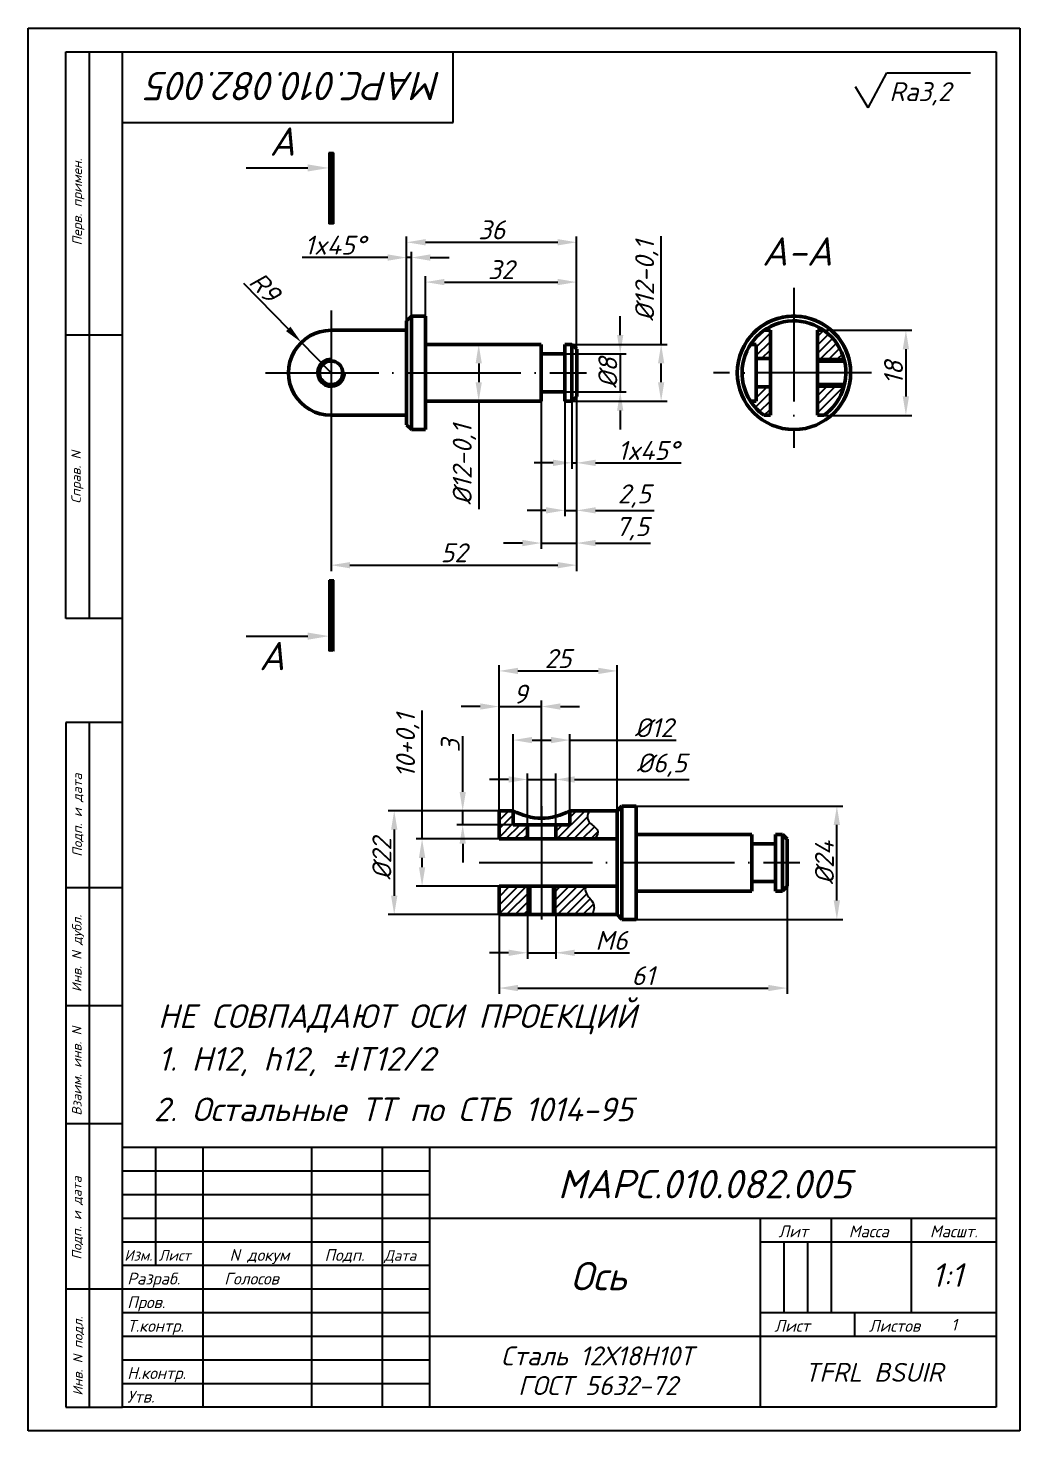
# Model space of a CAD drawing. Header units: millimetres. Extents: x -5427 to 3670, y -5891 to 948.
# Drawn here: x 2778.8 to 2988.8, y -2683.9 to -2386.9 of the extents above; entities that cross this region are included whole.
import ezdxf
from ezdxf.enums import TextEntityAlignment as Align

# ---------------------------------------------------------------- set-up
doc = ezdxf.new("R2010")
doc.units = ezdxf.units.MM
doc.header["$MEASUREMENT"] = 0
doc.linetypes.add('ACAD_ISO04W100', pattern=[30, 24, -3, 0, -3])
doc.layers.add('оси', color=1, linetype='ACAD_ISO04W100')
doc.layers.add('Толстые', color=7, linetype='Continuous', lineweight=50)
doc.layers.add('Тонкие', color=140, linetype='Continuous', lineweight=25)
doc.styles.get("Standard").update_dxf_attribs({"font": 'isocpeui.ttf'})
doc.styles.add('Для рамки', font='simplex.shx', dxfattribs={"oblique": 15, "height": 4})
doc.dimstyles.new('ISO-25', dxfattribs={"dimtxt": 4, "dimasz": 4, "dimexe": 1.25, "dimexo": 0, "dimtad": 1, "dimtxsty": 'Standard', "dimcen": 2.5, "dimadec": 0, "dimazin": 0, "dimtfac": 1, "dimtmove": 0, "dimatfit": 3, "dimfxl": 1, "dimarcsym": 0})

# ---------------------------------------------------------------- blocks, each defined once
blk = doc.blocks.new('*D282')
at = {"layer": 'Defpoints', "color": 0, "transparency": 16777216}
for p in [(2894.99, -2464.88), (2893.99, -2465.88), (2894.99, -2478.94)]:
    blk.add_point(p, dxfattribs=at)
at = {"layer": 'Тонкие', "color": 0, "lineweight": -2, "transparency": 16777216}
for p, q in [((2894.99, -2464.88), (2894.99, -2480.19)), ((2893.99, -2465.88), (2893.99, -2480.19)), ((2889.99, -2478.94), (2885.99, -2478.94)), ((2893.99, -2478.94), (2894.99, -2478.94)), ((2898.99, -2478.94), (2917.13, -2478.94))]:
    blk.add_line(p, q, dxfattribs=at)
at = {"layer": 'Тонкие', "color": 0, "transparency": 16777216}
for points in [[(2889.99, -2478.27), (2889.99, -2479.61), (2893.99, -2478.94)], [(2898.99, -2478.27), (2898.99, -2479.61), (2894.99, -2478.94)]]:
    blk.add_solid(points, dxfattribs=at)
at = {"layer": 'Тонкие', "color": 0, "transparency": 16777216, "insert": (2910.16, -2476.32), "char_height": 4, "attachment_point": 5}
blk.add_mtext('1x45%%d', dxfattribs=at)
blk = doc.blocks.new('*D283')
at = {"layer": 'Defpoints', "color": 0, "transparency": 16777216}
for p in [(2894.99, -2464.88), (2892.49, -2465.88), (2894.99, -2489)]:
    blk.add_point(p, dxfattribs=at)
at = {"layer": 'Тонкие', "color": 0, "lineweight": -2, "transparency": 16777216}
for p, q in [((2894.99, -2464.88), (2894.99, -2490.25)), ((2892.49, -2465.88), (2892.49, -2490.25)), ((2888.49, -2489), (2884.49, -2489)), ((2892.49, -2489), (2894.99, -2489)), ((2898.99, -2489), (2911.4, -2489))]:
    blk.add_line(p, q, dxfattribs=at)
at = {"layer": 'Тонкие', "color": 0, "transparency": 16777216}
for points in [[(2888.49, -2488.33), (2888.49, -2489.66), (2892.49, -2489)], [(2898.99, -2488.33), (2898.99, -2489.66), (2894.99, -2489)]]:
    blk.add_solid(points, dxfattribs=at)
at = {"layer": 'Тонкие', "color": 0, "transparency": 16777216, "insert": (2907.2, -2485.97), "char_height": 4, "attachment_point": 5}
blk.add_mtext('2,5', dxfattribs=at)
blk = doc.blocks.new('*D284')
at = {"layer": 'Defpoints', "color": 0, "transparency": 16777216}
for p in [(2894.99, -2464.88), (2887.49, -2465.88), (2894.99, -2495.92)]:
    blk.add_point(p, dxfattribs=at)
at = {"layer": 'Тонкие', "color": 0, "lineweight": -2, "transparency": 16777216}
for p, q in [((2894.99, -2464.88), (2894.99, -2497.17)), ((2887.49, -2465.88), (2887.49, -2497.17)), ((2883.49, -2495.92), (2879.49, -2495.92)), ((2887.49, -2495.92), (2894.99, -2495.92)), ((2898.99, -2495.92), (2910.59, -2495.92))]:
    blk.add_line(p, q, dxfattribs=at)
at = {"layer": 'Тонкие', "color": 0, "transparency": 16777216}
for points in [[(2883.49, -2495.25), (2883.49, -2496.59), (2887.49, -2495.92)], [(2898.99, -2495.25), (2898.99, -2496.59), (2894.99, -2495.92)]]:
    blk.add_solid(points, dxfattribs=at)
at = {"layer": 'Тонкие', "color": 0, "transparency": 16777216, "insert": (2906.79, -2492.9), "char_height": 4, "attachment_point": 5}
blk.add_mtext('7,5', dxfattribs=at)
blk = doc.blocks.new('*D285')
at = {"layer": 'Defpoints', "color": 0, "transparency": 16777216}
for p in [(2894.99, -2440.67), (2862.99, -2447.88), (2894.99, -2454.88)]:
    blk.add_point(p, dxfattribs=at)
at = {"layer": 'Тонкие', "color": 0, "lineweight": -2, "transparency": 16777216}
for p, q in [((2862.99, -2447.88), (2862.99, -2439.42)), ((2866.99, -2440.67), (2890.99, -2440.67)), ((2894.99, -2454.88), (2894.99, -2439.42))]:
    blk.add_line(p, q, dxfattribs=at)
at = {"layer": 'Тонкие', "color": 0, "transparency": 16777216}
for points in [[(2866.99, -2440), (2866.99, -2441.33), (2862.99, -2440.67)], [(2890.99, -2440), (2890.99, -2441.33), (2894.99, -2440.67)]]:
    blk.add_solid(points, dxfattribs=at)
at = {"layer": 'Тонкие', "color": 0, "transparency": 16777216, "insert": (2878.99, -2438.04), "char_height": 4, "attachment_point": 5}
blk.add_mtext('32', dxfattribs=at)
blk = doc.blocks.new('*D286')
at = {"layer": 'Defpoints', "color": 0, "transparency": 16777216}
for p in [(2894.99, -2432.24), (2858.99, -2448.88), (2894.99, -2454.88)]:
    blk.add_point(p, dxfattribs=at)
at = {"layer": 'Тонкие', "color": 0, "lineweight": -2, "transparency": 16777216}
for p, q in [((2858.99, -2448.88), (2858.99, -2430.99)), ((2862.99, -2432.24), (2890.99, -2432.24)), ((2894.99, -2454.88), (2894.99, -2430.99))]:
    blk.add_line(p, q, dxfattribs=at)
at = {"layer": 'Тонкие', "color": 0, "transparency": 16777216}
for points in [[(2862.99, -2431.57), (2862.99, -2432.91), (2858.99, -2432.24)], [(2890.99, -2431.57), (2890.99, -2432.91), (2894.99, -2432.24)]]:
    blk.add_solid(points, dxfattribs=at)
at = {"layer": 'Тонкие', "color": 0, "transparency": 16777216, "insert": (2876.99, -2429.61), "char_height": 4, "attachment_point": 5}
blk.add_mtext('36', dxfattribs=at)
blk = doc.blocks.new('*D287')
at = {"layer": 'Defpoints', "color": 0, "transparency": 16777216}
for p in [(2859.99, -2435.48), (2858.99, -2448.88), (2859.99, -2447.88)]:
    blk.add_point(p, dxfattribs=at)
at = {"layer": 'Тонкие', "color": 0, "lineweight": -2, "transparency": 16777216}
for p, q in [((2858.99, -2448.88), (2858.99, -2434.23)), ((2859.99, -2447.88), (2859.99, -2434.23)), ((2854.99, -2435.48), (2836.86, -2435.48)), ((2859.99, -2435.48), (2858.99, -2435.48)), ((2863.99, -2435.48), (2867.99, -2435.48))]:
    blk.add_line(p, q, dxfattribs=at)
at = {"layer": 'Тонкие', "color": 0, "transparency": 16777216}
for points in [[(2854.99, -2434.81), (2854.99, -2436.14), (2858.99, -2435.48)], [(2863.99, -2434.81), (2863.99, -2436.14), (2859.99, -2435.48)]]:
    blk.add_solid(points, dxfattribs=at)
at = {"layer": 'Тонкие', "color": 0, "transparency": 16777216, "insert": (2843.83, -2432.85), "char_height": 4, "attachment_point": 5}
blk.add_mtext('1x45%%d', dxfattribs=at)
blk = doc.blocks.new('*D288')
at = {"layer": 'Defpoints', "color": 0, "transparency": 16777216}
for p in [(2892.49, -2455.88), (2892.49, -2463.88), (2904.21, -2463.88)]:
    blk.add_point(p, dxfattribs=at)
at = {"layer": 'Тонкие', "color": 0, "lineweight": -2, "transparency": 16777216}
for p, q in [((2904.21, -2451.88), (2904.21, -2447.88)), ((2892.49, -2455.88), (2905.46, -2455.88)), ((2904.21, -2455.88), (2904.21, -2463.88)), ((2892.49, -2463.88), (2905.46, -2463.88)), ((2904.21, -2467.88), (2904.21, -2471.88))]:
    blk.add_line(p, q, dxfattribs=at)
at = {"layer": 'Тонкие', "color": 0, "transparency": 16777216}
for points in [[(2903.54, -2451.88), (2904.87, -2451.88), (2904.21, -2455.88)], [(2903.54, -2467.88), (2904.87, -2467.88), (2904.21, -2463.88)]]:
    blk.add_solid(points, dxfattribs=at)
at = {"layer": 'Тонкие', "color": 0, "transparency": 16777216, "insert": (2901.58, -2459.88), "char_height": 4, "attachment_point": 5, "rotation": 90}
blk.add_mtext('%%c8', dxfattribs=at)
blk = doc.blocks.new('*D289')
at = {"layer": 'Defpoints', "color": 0, "transparency": 16777216}
for p in [(2893.99, -2453.88), (2893.99, -2465.88), (2912.87, -2465.88)]:
    blk.add_point(p, dxfattribs=at)
at = {"layer": 'Тонкие', "color": 0, "lineweight": -2, "transparency": 16777216}
for p, q in [((2912.87, -2453.88), (2912.87, -2430.98)), ((2893.99, -2453.88), (2914.12, -2453.88)), ((2912.87, -2461.88), (2912.87, -2457.88)), ((2893.99, -2465.88), (2914.12, -2465.88))]:
    blk.add_line(p, q, dxfattribs=at)
at = {"layer": 'Тонкие', "color": 0, "transparency": 16777216}
for points in [[(2912.21, -2457.88), (2913.54, -2457.88), (2912.87, -2453.88)], [(2912.21, -2461.88), (2913.54, -2461.88), (2912.87, -2465.88)]]:
    blk.add_solid(points, dxfattribs=at)
at = {"layer": 'Тонкие', "color": 0, "transparency": 16777216, "insert": (2909.85, -2440.41), "char_height": 4, "attachment_point": 5, "rotation": 90}
blk.add_mtext('%%c12-0,1', dxfattribs=at)
blk = doc.blocks.new('*D290')
at = {"layer": 'Defpoints', "color": 0, "transparency": 16777216}
for p in [(2874.25, -2453.88), (2887.49, -2453.88), (2887.49, -2465.88)]:
    blk.add_point(p, dxfattribs=at)
at = {"layer": 'Тонкие', "color": 0, "lineweight": -2, "transparency": 16777216}
for p, q in [((2887.49, -2453.88), (2873, -2453.88)), ((2874.25, -2457.88), (2874.25, -2461.88)), ((2887.49, -2465.88), (2873, -2465.88)), ((2874.25, -2465.88), (2874.25, -2488.77))]:
    blk.add_line(p, q, dxfattribs=at)
at = {"layer": 'Тонкие', "color": 0, "transparency": 16777216}
for points in [[(2873.59, -2457.88), (2874.92, -2457.88), (2874.25, -2453.88)], [(2873.59, -2461.88), (2874.92, -2461.88), (2874.25, -2465.88)]]:
    blk.add_solid(points, dxfattribs=at)
at = {"layer": 'Тонкие', "color": 0, "transparency": 16777216, "insert": (2871.23, -2479.34), "char_height": 4, "attachment_point": 5, "rotation": 90}
blk.add_mtext('%%c12-0,1', dxfattribs=at)
blk = doc.blocks.new('*D291')
at = {"layer": 'Defpoints', "color": 0, "transparency": 16777216}
for p in [(2862.26, -2558.56), (2878.56, -2558.56), (2878.56, -2568.56)]:
    blk.add_point(p, dxfattribs=at)
at = {"layer": 'Тонкие', "color": 0, "lineweight": -2, "transparency": 16777216}
for p, q in [((2862.26, -2558.56), (2862.26, -2531.37)), ((2878.56, -2558.56), (2861.01, -2558.56)), ((2862.26, -2564.56), (2862.26, -2562.56)), ((2878.56, -2568.56), (2861.01, -2568.56))]:
    blk.add_line(p, q, dxfattribs=at)
at = {"layer": 'Тонкие', "color": 0, "transparency": 16777216}
for points in [[(2861.59, -2562.56), (2862.93, -2562.56), (2862.26, -2558.56)], [(2861.59, -2564.56), (2862.93, -2564.56), (2862.26, -2568.56)]]:
    blk.add_solid(points, dxfattribs=at)
at = {"layer": 'Тонкие', "color": 0, "transparency": 16777216, "insert": (2859.23, -2538.83), "char_height": 4, "attachment_point": 5, "rotation": 90}
blk.add_mtext('10+0,1', dxfattribs=at)
blk = doc.blocks.new('*D292')
at = {"layer": 'Defpoints', "color": 0, "transparency": 16777216}
for p in [(2890.56, -2545.97), (2884.56, -2555.56), (2890.56, -2555.56)]:
    blk.add_point(p, dxfattribs=at)
at = {"layer": 'Тонкие', "color": 0, "lineweight": -2, "transparency": 16777216}
for p, q in [((2884.56, -2555.56), (2884.56, -2544.72)), ((2890.56, -2555.56), (2890.56, -2544.72)), ((2880.56, -2545.97), (2876.56, -2545.97)), ((2884.56, -2545.97), (2890.56, -2545.97)), ((2894.56, -2545.97), (2918.8, -2545.97))]:
    blk.add_line(p, q, dxfattribs=at)
at = {"layer": 'Тонкие', "color": 0, "transparency": 16777216}
for points in [[(2880.56, -2545.3), (2880.56, -2546.64), (2884.56, -2545.97)], [(2894.56, -2545.3), (2894.56, -2546.64), (2890.56, -2545.97)]]:
    blk.add_solid(points, dxfattribs=at)
at = {"layer": 'Тонкие', "color": 0, "transparency": 16777216, "insert": (2912.99, -2542.94), "char_height": 4, "attachment_point": 5}
blk.add_mtext('%%c6,5', dxfattribs=at)
blk = doc.blocks.new('*D293')
at = {"layer": 'Defpoints', "color": 0, "transparency": 16777216}
for p in [(2893.56, -2537.63), (2881.56, -2552.59), (2893.56, -2552.57)]:
    blk.add_point(p, dxfattribs=at)
at = {"layer": 'Тонкие', "color": 0, "lineweight": -2, "transparency": 16777216}
for p, q in [((2881.56, -2552.59), (2881.56, -2536.38)), ((2885.56, -2537.63), (2889.56, -2537.63)), ((2893.56, -2552.57), (2893.56, -2536.38)), ((2893.56, -2537.63), (2916.04, -2537.63))]:
    blk.add_line(p, q, dxfattribs=at)
at = {"layer": 'Тонкие', "color": 0, "transparency": 16777216}
for points in [[(2885.56, -2536.96), (2885.56, -2538.3), (2881.56, -2537.63)], [(2889.56, -2536.96), (2889.56, -2538.3), (2893.56, -2537.63)]]:
    blk.add_solid(points, dxfattribs=at)
at = {"layer": 'Тонкие', "color": 0, "transparency": 16777216, "insert": (2911.36, -2535.01), "char_height": 4, "attachment_point": 5}
blk.add_mtext('%%c12', dxfattribs=at)
blk = doc.blocks.new('*D294')
at = {"layer": 'Defpoints', "color": 0, "transparency": 16777216}
for p in [(2884.56, -2574.59), (2890.56, -2574.59), (2890.56, -2582.66)]:
    blk.add_point(p, dxfattribs=at)
at = {"layer": 'Тонкие', "color": 0, "lineweight": -2, "transparency": 16777216}
for p, q in [((2884.56, -2574.59), (2884.56, -2583.91)), ((2890.56, -2574.59), (2890.56, -2583.91)), ((2880.56, -2582.66), (2876.56, -2582.66)), ((2884.56, -2582.66), (2890.56, -2582.66)), ((2894.56, -2582.66), (2906.15, -2582.66))]:
    blk.add_line(p, q, dxfattribs=at)
at = {"layer": 'Тонкие', "color": 0, "transparency": 16777216}
for points in [[(2880.56, -2582), (2880.56, -2583.33), (2884.56, -2582.66)], [(2894.56, -2582), (2894.56, -2583.33), (2890.56, -2582.66)]]:
    blk.add_solid(points, dxfattribs=at)
at = {"layer": 'Тонкие', "color": 0, "transparency": 16777216, "insert": (2902.35, -2580.04), "char_height": 4, "attachment_point": 5}
blk.add_mtext('M6', dxfattribs=at)
blk = doc.blocks.new('*D295')
at = {"layer": 'Defpoints', "color": 0, "transparency": 16777216}
for p in [(2878.56, -2552.59), (2856.36, -2574.59), (2878.56, -2574.59)]:
    blk.add_point(p, dxfattribs=at)
at = {"layer": 'Тонкие', "color": 0, "lineweight": -2, "transparency": 16777216}
for p, q in [((2878.56, -2552.59), (2855.11, -2552.59)), ((2856.36, -2556.59), (2856.36, -2570.59)), ((2878.56, -2574.59), (2855.11, -2574.59))]:
    blk.add_line(p, q, dxfattribs=at)
at = {"layer": 'Тонкие', "color": 0, "transparency": 16777216}
for points in [[(2855.7, -2556.59), (2857.03, -2556.59), (2856.36, -2552.59)], [(2855.7, -2570.59), (2857.03, -2570.59), (2856.36, -2574.59)]]:
    blk.add_solid(points, dxfattribs=at)
at = {"layer": 'Тонкие', "color": 0, "transparency": 16777216, "insert": (2853.74, -2562.76), "char_height": 4, "attachment_point": 5, "rotation": 90}
blk.add_mtext('%%c22', dxfattribs=at)
blk = doc.blocks.new('*D296')
at = {"layer": 'Defpoints', "color": 0, "transparency": 16777216}
for p in [(2870.86, -2552.59), (2881.56, -2552.59), (2881.56, -2555.56)]:
    blk.add_point(p, dxfattribs=at)
at = {"layer": 'Тонкие', "color": 0, "lineweight": -2, "transparency": 16777216}
for p, q in [((2870.86, -2548.59), (2870.86, -2536.79)), ((2881.56, -2552.59), (2869.61, -2552.59)), ((2870.86, -2555.56), (2870.86, -2552.59)), ((2881.56, -2555.56), (2869.61, -2555.56)), ((2870.86, -2559.56), (2870.86, -2563.56))]:
    blk.add_line(p, q, dxfattribs=at)
at = {"layer": 'Тонкие', "color": 0, "transparency": 16777216}
for points in [[(2870.2, -2548.59), (2871.53, -2548.59), (2870.86, -2552.59)], [(2870.2, -2559.56), (2871.53, -2559.56), (2870.86, -2555.56)]]:
    blk.add_solid(points, dxfattribs=at)
at = {"layer": 'Тонкие', "color": 0, "transparency": 16777216, "insert": (2868.24, -2538.83), "char_height": 4, "attachment_point": 5, "rotation": 90}
blk.add_mtext('3', dxfattribs=at)
blk = doc.blocks.new('*D297')
at = {"layer": 'Defpoints', "color": 0, "transparency": 16777216}
for p in [(2842.99, -2459.88), (2894.99, -2464.88), (2894.99, -2500.6)]:
    blk.add_point(p, dxfattribs=at)
at = {"layer": 'Тонкие', "color": 0, "lineweight": -2, "transparency": 16777216}
for p, q in [((2842.99, -2459.88), (2842.99, -2501.85)), ((2894.99, -2464.88), (2894.99, -2501.85)), ((2846.99, -2500.6), (2890.99, -2500.6))]:
    blk.add_line(p, q, dxfattribs=at)
at = {"layer": 'Тонкие', "color": 0, "transparency": 16777216}
for points in [[(2846.99, -2499.94), (2846.99, -2501.27), (2842.99, -2500.6)], [(2890.99, -2499.94), (2890.99, -2501.27), (2894.99, -2500.6)]]:
    blk.add_solid(points, dxfattribs=at)
at = {"layer": 'Тонкие', "color": 0, "transparency": 16777216, "insert": (2868.99, -2497.98), "char_height": 4, "attachment_point": 5}
blk.add_mtext('52', dxfattribs=at)
blk = doc.blocks.new('*D298')
at = {"layer": 'Defpoints', "color": 0, "transparency": 16777216}
for p in [(2836.71, -2453.44), (2842.99, -2459.88)]:
    blk.add_point(p, dxfattribs=at)
at = {"layer": 'Тонкие', "color": 0, "lineweight": -2, "transparency": 16777216}
for p, q in [((2824.48, -2440.91), (2833.91, -2450.57)), ((2842.99, -2459.88), (2836.71, -2453.44))]:
    blk.add_line(p, q, dxfattribs=at)
at = {"layer": 'Тонкие', "color": 0, "transparency": 16777216}
blk.add_solid([(2834.39, -2450.11), (2833.44, -2451.04), (2836.71, -2453.44)], dxfattribs=at)
at = {"layer": 'Тонкие', "color": 0, "transparency": 16777216, "insert": (2828.95, -2441.73), "char_height": 4, "attachment_point": 5, "rotation": 314.303}
blk.add_mtext('R9', dxfattribs=at)
blk = doc.blocks.new('*D299')
at = {"layer": 'Defpoints', "color": 0, "transparency": 16777216}
for p in [(2946, -2450.88), (2946, -2468.88), (2964.69, -2468.88)]:
    blk.add_point(p, dxfattribs=at)
at = {"layer": 'Тонкие', "color": 0, "lineweight": -2, "transparency": 16777216}
for p, q in [((2946, -2450.88), (2965.94, -2450.88)), ((2964.69, -2454.88), (2964.69, -2464.88)), ((2946, -2468.88), (2965.94, -2468.88))]:
    blk.add_line(p, q, dxfattribs=at)
at = {"layer": 'Тонкие', "color": 0, "transparency": 16777216}
for points in [[(2964.03, -2454.88), (2965.36, -2454.88), (2964.69, -2450.88)], [(2964.03, -2464.88), (2965.36, -2464.88), (2964.69, -2468.88)]]:
    blk.add_solid(points, dxfattribs=at)
at = {"layer": 'Тонкие', "color": 0, "transparency": 16777216, "insert": (2962.07, -2459.88), "char_height": 4, "attachment_point": 5, "rotation": 90}
blk.add_mtext('18', dxfattribs=at)
blk = doc.blocks.new('*D327')
at = {"layer": 'Defpoints', "color": 0, "transparency": 16777216}
for p in [(2887.56, -2530.53), (2878.56, -2552.59), (2887.56, -2554.16)]:
    blk.add_point(p, dxfattribs=at)
at = {"layer": 'Тонкие', "color": 0, "lineweight": -2, "transparency": 16777216}
for p, q in [((2878.56, -2552.59), (2878.56, -2529.28)), ((2887.56, -2554.16), (2887.56, -2529.28)), ((2874.56, -2530.53), (2870.56, -2530.53)), ((2878.56, -2530.53), (2887.56, -2530.53)), ((2891.56, -2530.53), (2895.56, -2530.53))]:
    blk.add_line(p, q, dxfattribs=at)
at = {"layer": 'Тонкие', "color": 0, "transparency": 16777216}
for points in [[(2874.56, -2529.86), (2874.56, -2531.19), (2878.56, -2530.53)], [(2891.56, -2529.86), (2891.56, -2531.19), (2887.56, -2530.53)]]:
    blk.add_solid(points, dxfattribs=at)
at = {"layer": 'Тонкие', "color": 0, "transparency": 16777216, "insert": (2883.06, -2527.9), "char_height": 4, "attachment_point": 5}
blk.add_mtext('9', dxfattribs=at)
blk = doc.blocks.new('*D328')
at = {"layer": 'Defpoints', "color": 0, "transparency": 16777216}
for p in [(2903.56, -2522.99), (2878.56, -2552.59), (2903.56, -2552.59)]:
    blk.add_point(p, dxfattribs=at)
at = {"layer": 'Тонкие', "color": 0, "lineweight": -2, "transparency": 16777216}
for p, q in [((2878.56, -2552.59), (2878.56, -2521.74)), ((2882.56, -2522.99), (2899.56, -2522.99)), ((2903.56, -2552.59), (2903.56, -2521.74))]:
    blk.add_line(p, q, dxfattribs=at)
at = {"layer": 'Тонкие', "color": 0, "transparency": 16777216}
for points in [[(2882.56, -2522.32), (2882.56, -2523.65), (2878.56, -2522.99)], [(2899.56, -2522.32), (2899.56, -2523.65), (2903.56, -2522.99)]]:
    blk.add_solid(points, dxfattribs=at)
at = {"layer": 'Тонкие', "color": 0, "transparency": 16777216, "insert": (2891.06, -2520.36), "char_height": 4, "attachment_point": 5}
blk.add_mtext('25', dxfattribs=at)
blk = doc.blocks.new('*D372')
at = {"layer": 'Defpoints', "color": 0, "transparency": 16777216}
for p in [(2907.56, -2551.59), (2950.08, -2551.59), (2907.56, -2575.59)]:
    blk.add_point(p, dxfattribs=at)
at = {"layer": 'Тонкие', "color": 0, "lineweight": -2, "transparency": 16777216}
for p, q in [((2907.56, -2551.59), (2951.33, -2551.59)), ((2950.08, -2571.59), (2950.08, -2555.59)), ((2907.56, -2575.59), (2951.33, -2575.59))]:
    blk.add_line(p, q, dxfattribs=at)
at = {"layer": 'Тонкие', "color": 0, "transparency": 16777216}
for points in [[(2949.41, -2555.59), (2950.74, -2555.59), (2950.08, -2551.59)], [(2949.41, -2571.59), (2950.74, -2571.59), (2950.08, -2575.59)]]:
    blk.add_solid(points, dxfattribs=at)
at = {"layer": 'Тонкие', "color": 0, "transparency": 16777216, "insert": (2947.45, -2563.59), "char_height": 4, "attachment_point": 5, "rotation": 90}
blk.add_mtext('%%c24', dxfattribs=at)
blk = doc.blocks.new('*D373')
at = {"layer": 'Defpoints', "color": 0, "transparency": 16777216}
for p in [(2939.56, -2568.59), (2878.56, -2574.59), (2939.56, -2590.13)]:
    blk.add_point(p, dxfattribs=at)
at = {"layer": 'Тонкие', "color": 0, "lineweight": -2, "transparency": 16777216}
for p, q in [((2939.56, -2568.59), (2939.56, -2591.38)), ((2878.56, -2574.59), (2878.56, -2591.38)), ((2882.56, -2590.13), (2935.56, -2590.13))]:
    blk.add_line(p, q, dxfattribs=at)
at = {"layer": 'Тонкие', "color": 0, "transparency": 16777216}
for points in [[(2882.56, -2589.46), (2882.56, -2590.79), (2878.56, -2590.13)], [(2935.56, -2589.46), (2935.56, -2590.79), (2939.56, -2590.13)]]:
    blk.add_solid(points, dxfattribs=at)
at = {"layer": 'Тонкие', "color": 0, "transparency": 16777216, "insert": (2909.06, -2587.5), "char_height": 4, "attachment_point": 5}
blk.add_mtext('61', dxfattribs=at)

msp = doc.modelspace()

# ---------------------------------------------------------------- hatches: boundary and pattern name
at = {"layer": 'Тонкие'}
h = msp.add_hatch(dxfattribs=at)
h.set_pattern_fill('ANSI37', color=256, scale=0.05, style=0)
h.set_pattern_definition([(45, (233.77705, -1093.64808), (-0.1122532015, 0.1122532015), []), (135, (233.77705, -1093.64808), (-0.1122532015, -0.1122532015), [])])
h.paths.add_polyline_path([(2843.542, -2413.311), (2842.542, -2413.311), (2842.542, -2428.311), (2843.542, -2428.311)])
h.paths.add_polyline_path([(2843.566, -2503.777), (2842.566, -2503.777), (2842.566, -2518.777), (2843.566, -2518.777)])
h = msp.add_hatch(dxfattribs=at)
h.set_pattern_fill('ANSI31', color=256, scale=0.4, style=0)
h.set_pattern_definition([(45, (1379.3295, -847.0342), (-0.8980256, 0.8980256), [])])
h.paths.add_polyline_path([(2935.995, -2462.877), (2932.995, -2462.877), (2932.995, -2465.877), (2931.776, -2465.877, 0.0956035), (2934.671, -2468.876), (2935.995, -2468.876)])
h.paths.add_polyline_path([(2935.995, -2450.876), (2934.671, -2450.876, 0.0956115), (2931.776, -2453.876), (2932.995, -2453.876), (2932.995, -2456.877), (2935.995, -2456.877)])
h.paths.add_polyline_path([(2947.32, -2450.876), (2945.995, -2450.876), (2945.995, -2456.877), (2950.495, -2456.877), (2951.578, -2456.877, 0.1721877)])
h.paths.add_polyline_path([(2951.578, -2462.877), (2950.495, -2462.877), (2945.995, -2462.877), (2945.995, -2468.876), (2947.32, -2468.876, 0.1721631)])
h.paths.add_polyline_path([(2951.707, -2462.377), (2950.995, -2462.377), (2950.495, -2462.877), (2951.578, -2462.877, 0.0117383)])
h.paths.add_polyline_path([(2951.578, -2456.877), (2950.495, -2456.877), (2950.495, -2456.877), (2950.995, -2457.377), (2951.707, -2457.377, 0.011738)])
h = msp.add_hatch(dxfattribs=at)
h.set_pattern_fill('ANSI31', color=256, scale=0.4, style=0)
h.set_pattern_definition([(45, (233.777, -1093.6481), (-0.8980256, 0.8980256), [])])
h.paths.add_polyline_path([(2884.562, -2555.561), (2881.562, -2555.561), (2881.562, -2552.587), (2878.562, -2552.587), (2878.562, -2558.56), (2884.562, -2558.561)])
edge = h.paths.add_edge_path()
edge.add_spline(control_points=[(2898.855, -2558.565), (2899.382, -2557.872), (2899.975, -2556.566), (2897.03, -2555.025), (2897.173, -2553.531), (2897.668, -2552.587)], knot_values=[3.8033651, 3.8033651, 3.8033651, 3.8033651, 6.0602686, 8.3031489, 11.406539, 11.406539, 11.406539, 11.406539], degree=3, periodic=0)
edge.add_line((2897.668, -2552.587), (2893.564, -2552.587))
edge.add_line((2893.564, -2552.587), (2893.567, -2555.564))
edge.add_line((2893.567, -2555.564), (2890.562, -2555.563))
edge.add_line((2890.562, -2555.563), (2890.562, -2558.563))
edge.add_line((2890.562, -2558.563), (2898.855, -2558.565))
h.paths.add_polyline_path([(2884.562, -2568.56), (2878.562, -2568.56), (2878.562, -2574.587), (2884.562, -2574.587)])
edge = h.paths.add_edge_path()
edge.add_spline(control_points=[(2898.254, -2574.587), (2898.632, -2573.778), (2899.01, -2572.121), (2896.803, -2570.349), (2896.777, -2569.04), (2896.883, -2568.56)], knot_values=[3.0681377, 3.0681377, 3.0681377, 3.0681377, 5.5678617, 8.3719753, 9.9149144, 9.9149144, 9.9149144, 9.9149144], degree=3, periodic=0)
edge.add_line((2896.883, -2568.56), (2890.562, -2568.56))
edge.add_line((2890.562, -2568.56), (2890.562, -2574.587))
edge.add_line((2890.562, -2574.587), (2898.254, -2574.587))
h.paths.add_polyline_path([(2885.062, -2568.56), (2884.562, -2568.56), (2884.562, -2574.587), (2885.062, -2574.587)])
h.paths.add_polyline_path([(2890.562, -2568.56), (2890.062, -2568.56), (2890.062, -2574.587), (2890.562, -2574.587)])

# ---------------------------------------------------------------- linework, layer by layer
for p, q in [((2778.84, -2386.89), (2988.84, -2386.89)), ((2778.84, -2683.89), (2778.84, -2386.89)), ((2988.84, -2386.89), (2988.84, -2683.89)), ((2786.84, -2511.89), (2786.84, -2391.89)), ((2786.84, -2391.89), (2798.84, -2391.89)), ((2791.84, -2511.89), (2791.84, -2391.89)), ((2798.84, -2391.89), (2983.84, -2391.89)), ((2798.84, -2678.89), (2798.84, -2391.89)), ((2868.84, -2406.89), (2868.84, -2391.89)), ((2983.84, -2391.89), (2983.84, -2678.89)), ((2798.84, -2406.89), (2868.84, -2406.89)), ((2798.84, -2451.89), (2786.84, -2451.89)), ((2798.84, -2511.89), (2786.84, -2511.89)), ((2786.84, -2533.89), (2786.84, -2678.89)), ((2798.84, -2533.89), (2786.84, -2533.89)), ((2791.84, -2678.89), (2791.84, -2533.89)), ((2798.84, -2568.89), (2786.84, -2568.89)), ((2798.84, -2593.89), (2786.84, -2593.89)), ((2798.84, -2618.89), (2786.84, -2618.89)), ((2983.84, -2623.89), (2798.84, -2623.89)), ((2805.84, -2623.89), (2805.84, -2648.89)), ((2805.84, -2623.89), (2805.84, -2648.89)), ((2815.84, -2623.89), (2815.84, -2678.89)), ((2815.84, -2623.89), (2815.84, -2678.89)), ((2838.84, -2623.89), (2838.84, -2678.89)), ((2838.84, -2623.89), (2838.84, -2678.89)), ((2853.84, -2623.89), (2853.84, -2678.89)), ((2853.84, -2623.89), (2853.84, -2678.89)), ((2863.84, -2623.89), (2863.84, -2678.89)), ((2863.84, -2623.89), (2863.84, -2678.89)), ((2983.84, -2638.89), (2863.84, -2638.89)), ((2933.84, -2638.89), (2933.84, -2678.89)), ((2933.84, -2638.89), (2933.84, -2678.89)), ((2948.84, -2638.89), (2948.84, -2658.89)), ((2948.84, -2638.89), (2948.84, -2658.89)), ((2965.84, -2638.89), (2965.84, -2658.89)), ((2965.84, -2638.89), (2965.84, -2658.89)), ((2863.84, -2643.89), (2798.84, -2643.89)), ((2983.84, -2643.89), (2933.84, -2643.89)), ((2863.84, -2648.89), (2798.84, -2648.89)), ((2863.84, -2648.89), (2798.84, -2648.89)), ((2798.84, -2653.89), (2786.84, -2653.89)), ((2983.84, -2658.89), (2933.84, -2658.89)), ((2983.84, -2658.89), (2933.84, -2658.89)), ((2953.84, -2658.89), (2953.84, -2663.89)), ((2953.84, -2658.89), (2953.84, -2663.89)), ((2983.84, -2663.89), (2863.84, -2663.89)), ((2983.84, -2663.89), (2863.84, -2663.89)), ((2786.84, -2678.89), (2798.84, -2678.89)), ((2983.84, -2678.89), (2798.84, -2678.89)), ((2988.84, -2683.89), (2778.84, -2683.89))]:
    msp.add_line(p, q)
at = {"layer": 'оси'}
for p, q in [((2940.995, -2441.919), (2940.995, -2475.733)), ((2842.993, -2446.654), (2842.993, -2473.206)), ((2829.078, -2459.876), (2897.082, -2459.876)), ((2957.435, -2459.876), (2923.995, -2459.876)), ((2887.562, -2551.628), (2887.562, -2578.002)), ((2874.335, -2563.559), (2942.249, -2563.577))]:
    msp.add_line(p, q, dxfattribs=at)
at = {"layer": 'Толстые'}
for p, q in [((2858.993, -2448.876), (2859.993, -2447.876)), ((2858.993, -2448.876), (2858.993, -2470.876)), ((2862.993, -2447.876), (2859.993, -2447.876)), ((2859.993, -2471.876), (2859.993, -2447.876)), ((2862.993, -2447.876), (2862.993, -2471.876)), ((2842.993, -2450.876), (2858.993, -2450.876)), ((2934.671, -2450.876), (2935.995, -2450.876)), ((2935.995, -2450.876), (2935.995, -2468.876)), ((2945.995, -2450.876), (2945.995, -2468.876)), ((2945.995, -2450.876), (2947.32, -2450.876)), ((2862.993, -2453.876), (2887.493, -2453.876)), ((2887.493, -2453.876), (2887.493, -2465.876)), ((2887.493, -2455.876), (2892.493, -2455.876)), ((2892.493, -2453.876), (2892.493, -2465.876)), ((2892.493, -2453.876), (2893.993, -2453.876)), ((2893.993, -2453.876), (2893.993, -2465.876)), ((2894.993, -2454.876), (2893.993, -2453.876)), ((2894.993, -2454.876), (2894.993, -2464.876)), ((2931.776, -2453.876), (2932.995, -2453.876)), ((2932.995, -2465.877), (2932.995, -2453.876)), ((2932.995, -2456.877), (2935.995, -2456.876)), ((2945.995, -2457.377), (2951.707, -2457.377)), ((2887.493, -2463.876), (2892.493, -2463.876)), ((2894.993, -2464.876), (2893.993, -2465.876)), ((2932.995, -2462.877), (2935.995, -2462.877)), ((2945.995, -2462.377), (2951.707, -2462.377)), ((2862.993, -2465.876), (2887.493, -2465.876)), ((2892.493, -2465.876), (2893.993, -2465.876)), ((2931.776, -2465.877), (2932.995, -2465.877)), ((2842.992, -2468.876), (2858.993, -2468.876)), ((2858.993, -2470.876), (2859.993, -2471.876)), ((2932.995, -2468.876), (2933.058, -2468.876)), ((2934.671, -2468.876), (2935.995, -2468.876)), ((2945.995, -2468.876), (2947.32, -2468.876)), ((2859.993, -2471.876), (2862.993, -2471.876)), ((2878.562, -2552.587), (2881.562, -2552.587)), ((2878.562, -2552.587), (2878.562, -2558.56)), ((2881.562, -2552.587), (2881.562, -2555.561)), ((2893.564, -2552.587), (2893.567, -2555.564)), ((2893.564, -2552.587), (2903.562, -2552.587)), ((2903.562, -2552.587), (2904.562, -2551.587)), ((2903.562, -2552.587), (2903.562, -2574.587)), ((2907.562, -2551.587), (2904.562, -2551.587)), ((2904.562, -2575.587), (2904.562, -2551.587)), ((2907.562, -2551.587), (2907.562, -2575.587)), ((2881.562, -2555.561), (2893.567, -2555.564)), ((2884.562, -2558.561), (2884.562, -2555.561)), ((2890.562, -2558.563), (2890.562, -2555.563)), ((2878.562, -2558.56), (2903.562, -2558.566)), ((2907.562, -2557.587), (2932.062, -2557.587)), ((2932.062, -2557.587), (2932.062, -2569.587)), ((2932.062, -2559.587), (2937.062, -2559.587)), ((2937.062, -2557.587), (2937.062, -2569.587)), ((2937.062, -2557.587), (2938.562, -2557.587)), ((2938.562, -2557.587), (2938.562, -2569.587)), ((2939.562, -2558.587), (2938.562, -2557.587)), ((2939.562, -2558.587), (2939.562, -2568.587)), ((2878.562, -2568.56), (2903.562, -2568.56)), ((2878.562, -2568.56), (2878.562, -2574.587)), ((2885.062, -2568.561), (2885.062, -2574.587)), ((2890.062, -2568.563), (2890.062, -2574.587)), ((2932.062, -2567.587), (2937.062, -2567.587)), ((2939.562, -2568.587), (2938.562, -2569.587)), ((2907.562, -2569.587), (2932.062, -2569.587)), ((2937.062, -2569.587), (2938.562, -2569.587)), ((2878.562, -2574.587), (2903.562, -2574.587)), ((2903.562, -2574.587), (2904.562, -2575.587)), ((2904.562, -2575.587), (2907.562, -2575.587))]:
    msp.add_line(p, q, dxfattribs=at)
msp.add_circle((2842.993, -2459.876), 2.5, dxfattribs=at)
for centre, radius, start, end in [((2940.995, -2459.876), 12, 0, 270), ((2940.995, -2459.876), 11, 305.0968, 180), ((2940.995, -2459.876), 12, 0, 155.37632), ((2842.993, -2459.876), 9, 90, 270.00401), ((2940.995, -2459.876), 11, 180, 234.9032), ((2940.995, -2459.876), 12, 270, 0), ((2887.563, -2541.947), 12.216, 240.57893, 299.42107)]:
    msp.add_arc(centre, radius, start, end, dxfattribs=at)
at = {"layer": 'Тонкие'}
for p, q in [((2956.729, -2403.773), (2960.693, -2396.348)), ((2960.693, -2396.348), (2978.359, -2396.353)), ((2956.729, -2403.773), (2954.003, -2399.318)), ((2843.542, -2413.311), (2842.542, -2413.311)), ((2842.542, -2413.311), (2842.542, -2428.311)), ((2843.542, -2413.311), (2843.542, -2428.311)), ((2824.985, -2416.505), (2838.042, -2416.505)), ((2843.542, -2428.311), (2842.542, -2428.311)), ((2945.995, -2456.877), (2951.578, -2456.877)), ((2945.995, -2462.877), (2951.578, -2462.877)), ((2842.566, -2518.777), (2842.566, -2503.777)), ((2843.566, -2503.777), (2842.566, -2503.777)), ((2843.566, -2518.777), (2843.566, -2503.777)), ((2825.008, -2515.624), (2838.066, -2515.624)), ((2884.562, -2574.587), (2884.562, -2568.561)), ((2890.562, -2574.587), (2890.562, -2568.563)), ((2863.84, -2628.89), (2798.84, -2628.89)), ((2863.84, -2633.89), (2798.84, -2633.89)), ((2863.84, -2638.89), (2798.84, -2638.89)), ((2938.84, -2643.89), (2938.84, -2658.89)), ((2938.84, -2643.89), (2938.84, -2658.89)), ((2943.84, -2643.89), (2943.84, -2658.89)), ((2943.84, -2643.89), (2943.84, -2658.89)), ((2863.84, -2653.89), (2798.84, -2653.89)), ((2863.84, -2653.89), (2798.84, -2653.89)), ((2863.84, -2658.89), (2798.84, -2658.89)), ((2863.84, -2658.89), (2798.84, -2658.89)), ((2863.84, -2663.89), (2798.84, -2663.89)), ((2863.84, -2663.89), (2798.84, -2663.89)), ((2863.84, -2668.89), (2798.84, -2668.89)), ((2863.84, -2668.89), (2798.84, -2668.89)), ((2863.84, -2673.89), (2798.84, -2673.89)), ((2863.84, -2673.89), (2798.84, -2673.89))]:
    msp.add_line(p, q, dxfattribs=at)
msp.add_arc((2842.993, -2459.876), 3, 90.00001, 0.46222, dxfattribs=at)
for points, knots in [([(2897.668, -2552.587), (2897.173, -2553.531), (2897.03, -2555.025), (2899.975, -2556.566), (2899.382, -2557.872), (2898.855, -2558.565)], [3.8033651, 3.8033651, 3.8033651, 3.8033651, 6.9067553, 9.1496356, 11.406539, 11.406539, 11.406539, 11.406539]), ([(2896.883, -2568.56), (2896.777, -2569.04), (2896.803, -2570.349), (2899.01, -2572.121), (2898.632, -2573.778), (2898.254, -2574.587)], [3.0681377, 3.0681377, 3.0681377, 3.0681377, 4.6110768, 7.4151904, 9.9149144, 9.9149144, 9.9149144, 9.9149144])]:
    msp.add_open_spline(points, degree=3, knots=knots, dxfattribs=at)
for points in [[(2838.042, -2415.755), (2838.042, -2417.255), (2842.542, -2416.505)], [(2838.066, -2514.874), (2838.066, -2516.374), (2842.566, -2515.624)]]:
    msp.add_solid(points, dxfattribs=at)

# ---------------------------------------------------------------- texts
msp.add_text('МАРС.010.082.005', height=6, rotation=180, dxfattribs=at).set_placement((2866.463, -2396.158))
for s, height, p in [('Ra3,2', 4, (2961.19, -2402.347)), ('A', 6, (2829.975, -2413.915)), ('A-A', 6, (2934.238, -2437.189)), ('A', 6, (2827.763, -2522.834)), ('1. H12, h12, %%pIT12/2', 5, (2806.345, -2607.631)), ('2. Остальные ТТ по СТБ 1014-95', 5, (2805.446, -2618.311)), ('МАРС.010.082.005', 6, (2891.004, -2634.632)), ('Изм.', 2.25, (2799.208, -2647.846)), ('Лист', 2.25, (2806.495, -2647.846)), ('Дата', 2.25, (2854.244, -2647.876)), ('Ось', 6, (2893.682, -2654.113)), ('1:1', 5, (2970.127, -2653.387)), ('Разраб.', 2.5, (2799.84, -2652.89)), ('Голосов', 2.5, (2820.372, -2652.89)), ('Пров.', 2.5, (2799.84, -2657.89)), ('Т.контр.', 2.5, (2799.84, -2662.89)), ('Лист', 2.5, (2936.84, -2662.89)), ('Листов', 2.5, (2956.84, -2662.89)), ('1', 2.5, (2974.278, -2662.656)), ('Сталь 12Х18Н10Т', 4, (2878.971, -2670)), ('TFRL BSUIR', 4, (2943.188, -2673.485)), ('Н.контр.', 2.5, (2799.84, -2672.89)), ('ГОСТ 5632-72', 4, (2882.578, -2676.28)), ('Утв.', 2.5, (2799.84, -2677.89))]:
    msp.add_text(s, height=height, dxfattribs=at).set_placement(p)
at = {"layer": 'Тонкие', "linetype": 'Continuous', "style": 'Для рамки', "oblique": 15}
for s, p in [('Перв. примен.', (2790.245, -2432.918)), ('Справ. N', (2790.001, -2487.552)), ('Подп. и дата', (2790.261, -2562.331)), ('Инв. N дубл.', (2790.163, -2590.971)), ('Взаим. инв. N', (2790.163, -2617.133)), ('Подп. и дата', (2790.163, -2647.633)), ('Инв. N подл.', (2790.388, -2676.404))]:
    msp.add_text(s, height=2, rotation=90, dxfattribs=at).set_placement(p)
at = {"layer": 'Тонкие', "color": 6}
msp.add_text('НЕ СОВПАДАЮТ ОСИ ПРОЕКЦИЙ', height=5, dxfattribs=at).set_placement((2806.345, -2598.575))
at = {"layer": 'Тонкие'}
for s, p in [('Лит', (2940.84, -2642.89)), ('Масса', (2956.84, -2642.89)), ('Масшт.', (2974.84, -2642.89)), ('N докум', (2827.84, -2647.89)), ('Подп.', (2845.84, -2647.89))]:
    msp.add_text(s, height=2.5, dxfattribs=at).set_placement(p, align=Align.CENTER)

# ---------------------------------------------------------------- dimensions: what is measured, and where the dimension line sits
for base, p1, p2, picture, middle in [((2894.993, -2432.239), (2858.993, -2448.876), (2894.993, -2454.876), '*D286', (2876.993, -2429.614)), ((2894.993, -2440.668), (2862.993, -2447.876), (2894.993, -2454.876), '*D285', (2878.993, -2438.043)), ((2894.993, -2500.605), (2842.993, -2459.876), (2894.993, -2464.876), '*D297', (2868.993, -2497.98)), ((2894.993, -2495.921), (2887.493, -2465.876), (2894.993, -2464.876), '*D284', (2906.792, -2492.896)), ((2894.993, -2488.996), (2892.493, -2465.876), (2894.993, -2464.876), '*D283', (2907.198, -2485.971)), ((2903.562, -2522.987), (2878.562, -2552.587), (2903.562, -2552.587), '*D328', (2891.062, -2520.362)), ((2887.563, -2530.526), (2878.562, -2552.587), (2887.563, -2554.163), '*D327', (2883.063, -2527.901)), ((2939.562, -2590.126), (2878.562, -2574.587), (2939.562, -2568.587), '*D373', (2909.062, -2587.501))]:
    dim = msp.add_linear_dim(base=base, p1=p1, p2=p2, dimstyle='ISO-25', dxfattribs=at)
    dim.commit()
    dim.dimension.update_dxf_attribs({"geometry": picture, "text_midpoint": middle})
for base, p1, p2, text, picture, middle in [((2859.993, -2435.477), (2858.993, -2448.876), (2859.993, -2447.876), '1x45%%d', '*D287', (2843.829, -2435.477)), ((2894.993, -2478.941), (2893.993, -2465.876), (2894.993, -2464.876), '1x45%%d', '*D282', (2910.157, -2478.941)), ((2893.564, -2537.63), (2881.562, -2552.587), (2893.564, -2552.572), '%%c12', '*D293', (2911.36, -2537.63)), ((2890.562, -2545.969), (2884.562, -2555.561), (2890.562, -2555.561), '%%c6,5', '*D292', (2912.992, -2545.969))]:
    dim = msp.add_linear_dim(base=base, p1=p1, p2=p2, text=text, dimstyle='ISO-25', dxfattribs=at)
    dim.commit()
    dim.dimension.update_dxf_attribs({"geometry": picture, "text_midpoint": middle, "dimtype": 160})
for base, p1, p2, text, picture, middle in [((2912.874, -2465.876), (2893.993, -2453.876), (2893.993, -2465.876), '%%c12-0,1', '*D289', (2912.874, -2440.409)), ((2874.252, -2453.876), (2887.493, -2465.876), (2887.493, -2453.876), '%%c12-0,1', '*D290', (2874.252, -2479.344)), ((2862.259, -2558.56), (2878.562, -2568.56), (2878.562, -2558.56), '10+0,1', '*D291', (2862.259, -2538.829)), ((2870.863, -2552.587), (2881.562, -2555.561), (2881.562, -2552.587), '3', '*D296', (2870.863, -2538.829)), ((2856.364, -2574.587), (2878.562, -2552.587), (2878.562, -2574.587), '%%c22', '*D295', (2856.364, -2562.762))]:
    dim = msp.add_linear_dim(base=base, p1=p1, p2=p2, angle=90, text=text, dimstyle='ISO-25', dxfattribs=at)
    dim.commit()
    dim.dimension.update_dxf_attribs({"geometry": picture, "text_midpoint": middle, "dimtype": 160})
dim = msp.add_radius_dim(center=(2842.993, -2459.876), mpoint=(2836.707, -2453.435), dimstyle='ISO-25', dxfattribs=at)
dim.commit()
dim.dimension.update_dxf_attribs({"geometry": '*D298', "text_midpoint": (2827.068, -2443.559), "dimtype": 164})
for base, p1, p2, text, picture, middle in [((2904.208, -2463.876), (2892.493, -2455.876), (2892.493, -2463.876), '%%c8', '*D288', (2901.583, -2459.876)), ((2950.077, -2551.587), (2907.562, -2575.587), (2907.562, -2551.587), '%%c24', '*D372', (2947.452, -2563.587))]:
    dim = msp.add_linear_dim(base=base, p1=p1, p2=p2, angle=90, text=text, dimstyle='ISO-25', dxfattribs=at)
    dim.commit()
    dim.dimension.update_dxf_attribs({"geometry": picture, "text_midpoint": middle})
dim = msp.add_linear_dim(base=(2964.692, -2468.876), p1=(2945.995, -2450.876), p2=(2945.995, -2468.876), angle=90, dimstyle='ISO-25', dxfattribs=at)
dim.commit()
dim.dimension.update_dxf_attribs({"geometry": '*D299', "text_midpoint": (2962.067, -2459.876)})
dim = msp.add_linear_dim(base=(2890.562, -2582.662), p1=(2884.562, -2574.587), p2=(2890.562, -2574.587), text='M6', dimstyle='ISO-25', dxfattribs=at)
dim.commit()
dim.dimension.update_dxf_attribs({"geometry": '*D294', "text_midpoint": (2902.354, -2580.037)})

doc.saveas('drawing.dxf')
